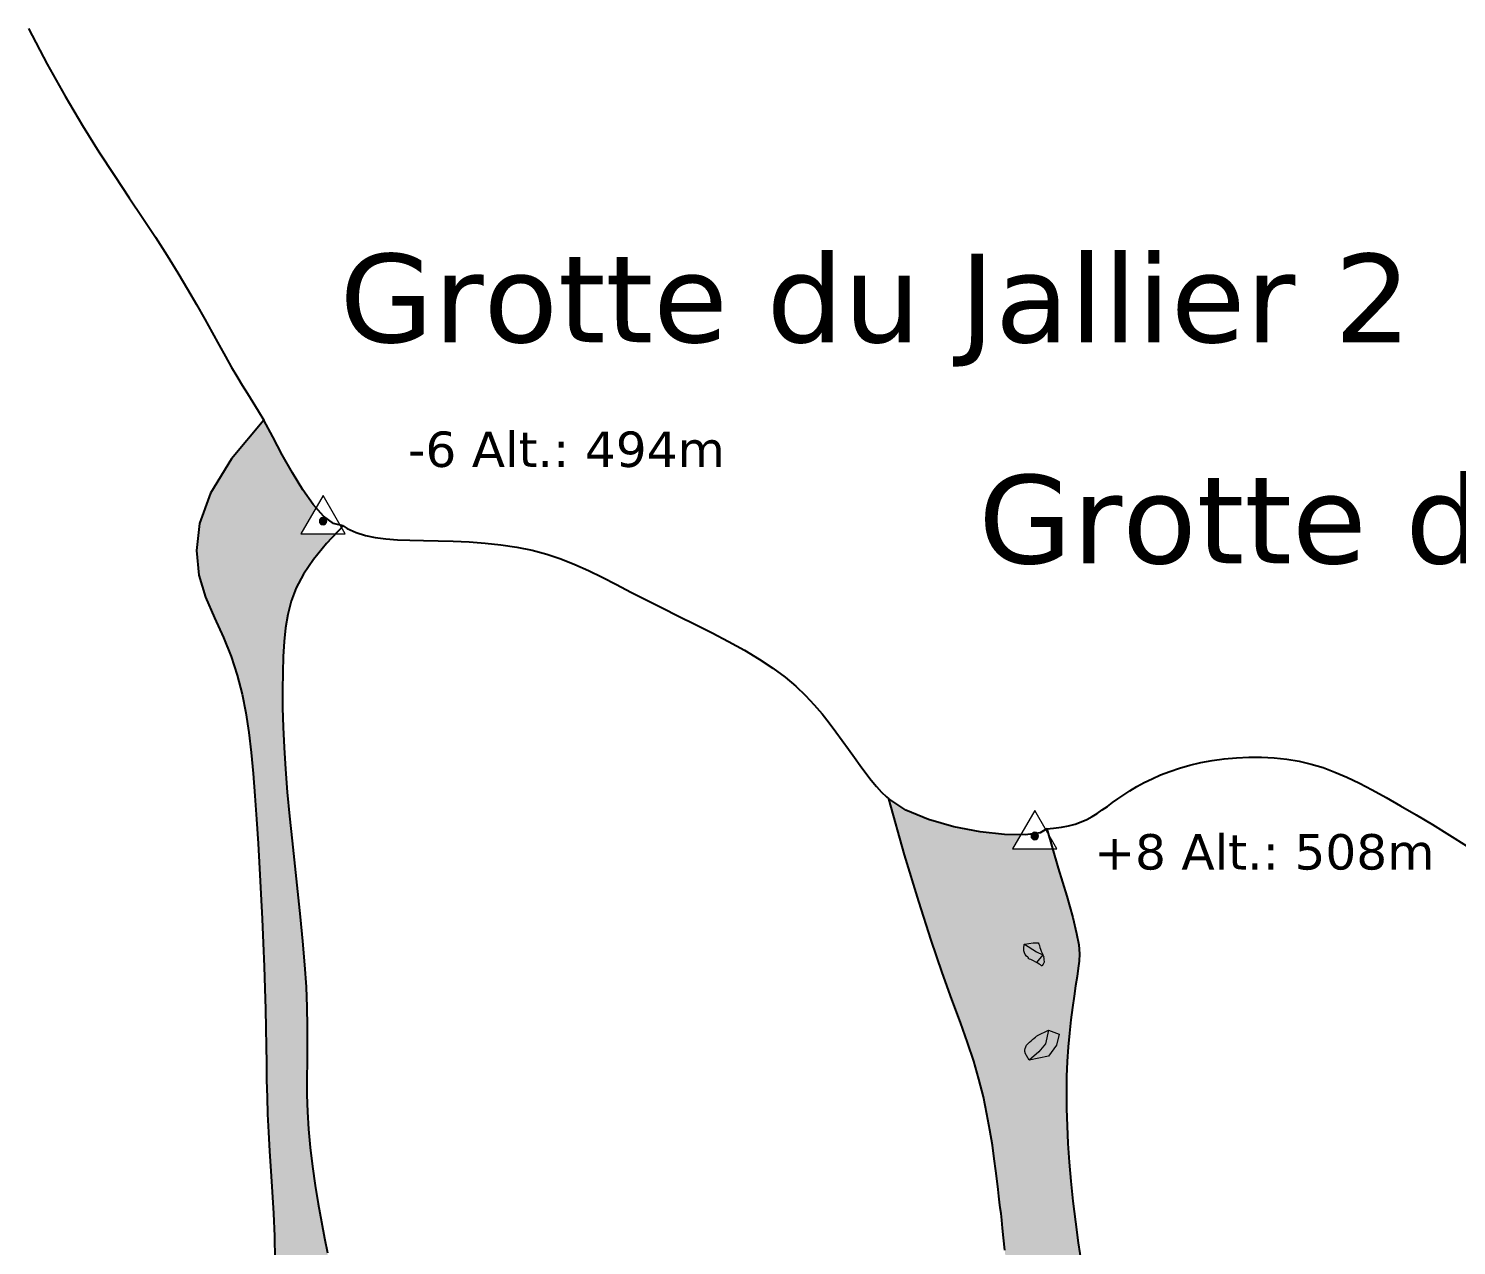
# Model space of a CAD drawing. Header units: metres. Extents: x -231 to 574, y -201 to 398.
# Drawn here: x 481.48 to 529.85, y 260.62 to 301.86 of the extents above; entities that cross this region are included whole.
import ezdxf

# ---------------------------------------------------------------- set-up
doc = ezdxf.new("R2010")
doc.units = ezdxf.units.M
doc.header["$MEASUREMENT"] = 0
for name, color, linetype in [('Blocs - Actifs', 170, 'Continuous'), ('Topo Dessin - Divers', 92, 'Continuous'), ('Topo Dessin - Entrées', 224, 'Continuous'), ('Topo Dessin - Fond', 254, 'Continuous'), ('Topo Dessin - Galeries', 10, 'Continuous'), ('Topo Dessin - Légendes Grosses', 176, 'Continuous'), ('Topo Dessin - Puits', 36, 'Continuous'), ('Topo Dessin - Spéléothèmes', 26, 'Continuous')]:
    doc.layers.add(name, color=color, linetype=linetype)
doc.linetypes.add('RESSAUT_1-', pattern='A,0.5,[137,SpeleoPuits.shx,S=1,R=0,X=0,Y=0],0.5', length=1)

# ---------------------------------------------------------------- blocks, each defined once
blk = doc.blocks.new('Station topo')
at = {"layer": 'Topo Dessin - Divers'}
h = blk.add_hatch(color=256, dxfattribs=at)
h.dxf.hatch_style = 2
edge = h.paths.add_edge_path()
edge.add_spline(control_points=[(0.25, -0.001), (0.25, -0.138), (0.138, -0.251), (0, -0.251), (-0.138, -0.251), (-0.25, -0.138), (-0.25, -0.001), (-0.25, 0.138), (-0.138, 0.25), (0, 0.25), (0.138, 0.25), (0.25, 0.138), (0.25, -0.001)], knot_values=[0, 0, 0, 0, 1, 1, 1, 2, 2, 2, 3, 3, 3, 4, 4, 4, 4], degree=3, periodic=0)
at = {"layer": 'Topo Dessin - Divers', "lineweight": 5}
blk.add_lwpolyline([(-1.5, -0.867), (1.5, -0.867), (0, 1.733), (-1.5, -0.867)], dxfattribs=at)
blk.add_open_spline([(0.25, -0.001), (0.25, -0.138), (0.138, -0.251), (0, -0.251), (-0.138, -0.251), (-0.25, -0.138), (-0.25, -0.001), (-0.25, 0.138), (-0.138, 0.25), (0, 0.25), (0.138, 0.25), (0.25, 0.138), (0.25, -0.001)], degree=3, knots=[0, 0, 0, 0, 1, 1, 1, 2, 2, 2, 3, 3, 3, 4, 4, 4, 4], dxfattribs=at)
blk = doc.blocks.new('block 524')
at = {"layer": 'Topo Dessin - Spéléothèmes'}
h = blk.add_hatch(color=255, dxfattribs=at)
h.dxf.hatch_style = 2
edge = h.paths.add_edge_path()
edge.add_spline(control_points=[(-0.95, 0.96), (-0.95, 0.96), (-1.17, 0.11), (-0.74, -0.21), (-0.31, -0.54), (-0.81, -0.46), (-0.31, -0.54), (0.44, -0.96), (0.76, -1.18), (0.76, -1.18), (0.76, -1.18), (1.08, -0.96), (0.97, -0.54), (0.87, -0.11), (1.08, -0.54), (0.87, -0.11), (0.65, 0.32), (0.44, 1.07), (0.44, 1.07), (0.44, 1.07), (-0.1, 1.07), (-0.1, 1.07), (-0.1, 1.07), (-0.95, 0.96), (-0.95, 0.96)], knot_values=[0, 0, 0, 0, 1, 1, 1, 2, 2, 2, 3, 3, 3, 4, 4, 4, 5, 5, 5, 6, 6, 6, 7, 7, 7, 8, 8, 8, 8], degree=3, periodic=0)
at = {"layer": 'Topo Dessin - Spéléothèmes', "lineweight": 5}
for points in [[(-0.95, 0.96), (0.23, 0.21), (0.87, -0.11)], [(0.87, -0.11), (0.23, -0.86)]]:
    blk.add_lwpolyline(points, dxfattribs=at)
at = {"layer": 'Topo Dessin - Spéléothèmes', "lineweight": 9}
blk.add_open_spline([(-0.95, 0.96), (-0.95, 0.96), (-1.17, 0.11), (-0.74, -0.21), (-0.31, -0.54), (-0.81, -0.46), (-0.31, -0.54), (0.44, -0.96), (0.76, -1.18), (0.76, -1.18), (0.76, -1.18), (1.08, -0.96), (0.97, -0.54), (0.87, -0.11), (1.08, -0.54), (0.87, -0.11), (0.65, 0.32), (0.44, 1.07), (0.44, 1.07), (0.44, 1.07), (-0.1, 1.07), (-0.1, 1.07), (-0.1, 1.07), (-0.95, 0.96), (-0.95, 0.96)], degree=3, knots=[0, 0, 0, 0, 1, 1, 1, 2, 2, 2, 3, 3, 3, 4, 4, 4, 5, 5, 5, 6, 6, 6, 7, 7, 7, 8, 8, 8, 8], dxfattribs=at)
blk = doc.blocks.new('block 527')
at = {"layer": 'Topo Dessin - Spéléothèmes'}
h = blk.add_hatch(color=255, dxfattribs=at)
h.dxf.hatch_style = 2
edge = h.paths.add_edge_path()
edge.add_spline(control_points=[(-0.3, 0.8), (-0.3, 0.8), (-0.73, 0.48), (-1.05, 0.16), (-1.37, -0.17), (-1.26, -0.59), (-1.26, -0.59), (-1.26, -0.59), (-0.94, -1.13), (-0.94, -1.13), (-0.94, -1.13), (0.56, -0.81), (0.56, -0.81), (0.56, -0.81), (1.2, 0.05), (1.2, 0.05), (1.2, 0.05), (1.41, 0.91), (1.41, 0.91), (1.41, 0.91), (0.56, 1.23), (0.56, 1.23), (0.56, 1.23), (-0.3, 0.8), (-0.3, 0.8)], knot_values=[0, 0, 0, 0, 1, 1, 1, 2, 2, 2, 3, 3, 3, 4, 4, 4, 5, 5, 5, 6, 6, 6, 7, 7, 7, 8, 8, 8, 8], degree=3, periodic=0)
at = {"layer": 'Topo Dessin - Spéléothèmes', "lineweight": 5}
blk.add_lwpolyline([(0.56, 1.23), (0.34, 0.16), (-0.19, -0.49), (-0.94, -1.13)], dxfattribs=at)
at = {"layer": 'Topo Dessin - Spéléothèmes', "lineweight": 9}
blk.add_open_spline([(-0.3, 0.8), (-0.3, 0.8), (-0.73, 0.48), (-1.05, 0.16), (-1.37, -0.17), (-1.26, -0.59), (-1.26, -0.59), (-1.26, -0.59), (-0.94, -1.13), (-0.94, -1.13), (-0.94, -1.13), (0.56, -0.81), (0.56, -0.81), (0.56, -0.81), (1.2, 0.05), (1.2, 0.05), (1.2, 0.05), (1.41, 0.91), (1.41, 0.91), (1.41, 0.91), (0.56, 1.23), (0.56, 1.23), (0.56, 1.23), (-0.3, 0.8), (-0.3, 0.8)], degree=3, knots=[0, 0, 0, 0, 1, 1, 1, 2, 2, 2, 3, 3, 3, 4, 4, 4, 5, 5, 5, 6, 6, 6, 7, 7, 7, 8, 8, 8, 8], dxfattribs=at)

msp = doc.modelspace()

# ---------------------------------------------------------------- hatches: boundary and pattern name
at = {"layer": 'Topo Dessin - Fond'}
h = msp.add_hatch(color=256, dxfattribs=at)
h.dxf.hatch_style = 1
h.paths.add_polyline_path([(491.67, 256.58), (491.736, 257.136), (491.791, 257.618), (491.832, 258.009), (491.859, 258.325), (491.871, 258.589), (491.867, 258.824), (491.847, 259.053), (491.811, 259.3), (491.758, 259.586), (491.689, 259.936), (491.603, 260.366), (491.505, 260.868), (491.4, 261.427), (491.294, 262.028), (491.192, 262.657), (491.099, 263.298), (491.021, 263.936), (490.962, 264.558), (490.927, 265.153), (490.91, 265.727), (490.907, 266.292), (490.911, 266.86), (490.916, 267.441), (490.916, 268.049), (490.905, 268.693), (490.877, 269.386), (490.827, 270.134), (490.76, 270.93), (490.678, 271.76), (490.589, 272.612), (490.495, 273.473), (490.403, 274.331), (490.316, 275.173), (490.24, 275.986), (490.179, 276.759), (490.133, 277.493), (490.102, 278.186), (490.084, 278.84), (490.08, 279.457), (490.088, 280.036), (490.108, 280.578), (490.14, 281.084), (490.186, 281.558), (490.258, 282.01), (490.372, 282.454), (490.545, 282.903), (490.792, 283.37), (491.128, 283.869), (491.57, 284.412), (491.871, 284.734), (490.704, 284.734), (491.202, 285.598), (491.129, 285.702), (491.031, 285.846), (490.93, 286), (490.827, 286.159), (490.723, 286.323), (490.618, 286.491), (490.512, 286.66), (490.401, 286.839), (490.283, 287.036), (490.154, 287.26), (490.009, 287.518), (489.846, 287.82), (489.659, 288.174), (489.447, 288.589), (488.351, 287.278), (487.647, 286.118), (487.273, 285.087), (487.162, 284.169), (487.251, 283.343), (487.476, 282.59), (487.773, 281.892), (488.077, 281.229), (488.336, 280.584), (488.545, 279.947), (488.711, 279.31), (488.841, 278.667), (488.943, 278.008), (489.022, 277.326), (489.087, 276.613), (489.144, 275.862), (489.198, 275.068), (489.251, 274.241), (489.301, 273.394), (489.347, 272.54), (489.39, 271.693), (489.427, 270.866), (489.459, 270.071), (489.484, 269.324), (489.501, 268.632), (489.514, 267.987), (489.524, 267.379), (489.533, 266.794), (489.543, 266.222), (489.558, 265.65), (489.578, 265.066), (489.607, 264.459), (489.645, 263.818), (489.689, 263.144), (489.734, 262.437), (489.775, 261.7), (489.807, 260.934), (489.825, 260.141), (489.824, 259.322), (489.8, 258.479), (489.75, 257.615), (489.677, 256.737), (489.588, 255.856), (489.49, 254.979), (489.389, 254.115), (489.29, 253.275), (489.202, 252.466), (489.129, 251.697), (489.077, 250.975), (489.048, 250.288), (489.044, 249.622), (489.066, 248.964), (489.115, 248.299), (489.192, 247.612), (489.299, 246.891), (489.437, 246.121), (489.605, 245.29), (489.797, 244.405), (490.003, 243.474), (490.215, 242.506), (490.423, 241.51), (490.62, 240.494), (490.795, 239.467), (490.94, 238.437), (491.05, 237.414), (491.127, 236.405), (491.181, 235.418), (491.217, 234.46), (491.243, 233.538), (493.15, 233.592), (493.031, 234.121), (492.859, 234.936), (492.687, 235.807), (492.518, 236.725), (492.356, 237.683), (492.204, 238.674), (492.064, 239.688), (491.936, 240.714), (491.821, 241.74), (491.716, 242.754), (491.621, 243.745), (491.536, 244.7), (491.459, 245.607), (491.39, 246.456), (491.329, 247.234), (491.274, 247.944), (491.227, 248.585), (491.186, 249.161), (491.151, 249.672), (491.123, 250.121), (491.101, 250.509), (491.084, 250.838), (491.074, 251.114), (491.07, 251.351), (491.073, 251.569), (491.084, 251.786), (491.104, 252.023), (491.134, 252.297), (491.174, 252.629), (491.226, 253.036), (491.289, 253.53), (491.361, 254.096), (491.438, 254.707), (491.517, 255.341), (491.596, 255.973)])
h.paths.add_polyline_path([(506.573, 225.949), (507.104, 226.297), (507.667, 226.658), (508.245, 227.035), (508.819, 227.432), (509.373, 227.852), (509.888, 228.299), (510.347, 228.776), (510.736, 229.285), (511.056, 229.823), (511.313, 230.387), (511.511, 230.971), (511.656, 231.571), (511.752, 232.184), (511.805, 232.804), (511.82, 233.427), (511.802, 234.05), (511.759, 234.67), (511.698, 235.284), (511.628, 235.892), (511.554, 236.489), (511.487, 237.075), (511.432, 237.647), (511.399, 238.202), (511.392, 238.74), (511.411, 239.261), (511.453, 239.766), (511.514, 240.257), (511.593, 240.735), (511.687, 241.201), (511.792, 241.656), (511.905, 242.102), (512.025, 242.54), (512.151, 242.971), (512.284, 243.397), (512.425, 243.817), (512.574, 244.234), (512.731, 244.649), (512.897, 245.061), (513.074, 245.474), (513.261, 245.887), (513.463, 246.304), (513.683, 246.726), (513.928, 247.157), (514.2, 247.598), (514.505, 248.054), (514.846, 248.525), (515.229, 249.016), (515.653, 249.525), (516.11, 250.047), (516.585, 250.573), (517.064, 251.092), (517.534, 251.597), (517.98, 252.077), (518.39, 252.524), (518.75, 252.929), (519.049, 253.285), (519.285, 253.595), (519.463, 253.866), (519.584, 254.103), (519.65, 254.313), (519.664, 254.501), (519.629, 254.673), (519.547, 254.836), (519.421, 254.995), (519.258, 255.161), (519.067, 255.344), (518.855, 255.556), (518.63, 255.807), (518.4, 256.107), (518.174, 256.467), (517.959, 256.899), (517.761, 257.408), (517.582, 257.985), (517.421, 258.617), (517.277, 259.29), (517.149, 259.991), (517.037, 260.705), (516.94, 261.419), (516.857, 262.121), (516.787, 262.797), (516.731, 263.448), (516.688, 264.074), (516.658, 264.675), (516.641, 265.253), (516.636, 265.808), (516.644, 266.342), (516.665, 266.856), (516.697, 267.348), (516.739, 267.818), (516.788, 268.263), (516.841, 268.68), (516.896, 269.066), (516.949, 269.419), (516.998, 269.736), (517.04, 270.014), (517.071, 270.258), (517.08, 270.506), (517.055, 270.804), (516.983, 271.198), (516.852, 271.733), (516.649, 272.455), (516.363, 273.41), (516.172, 274.064), (514.814, 274.064), (515.081, 274.527), (515.034, 274.527), (514.915, 274.531), (514.788, 274.538), (514.651, 274.548), (514.504, 274.56), (514.346, 274.575), (514.179, 274.592), (514.006, 274.611), (513.829, 274.632), (513.651, 274.656), (513.475, 274.681), (513.303, 274.709), (513.138, 274.738), (512.982, 274.769), (512.833, 274.802), (512.689, 274.837), (512.549, 274.875), (512.409, 274.916), (512.268, 274.96), (512.124, 275.008), (511.975, 275.059), (511.819, 275.115), (511.656, 275.177), (511.489, 275.246), (511.317, 275.324), (511.143, 275.412), (510.967, 275.512), (510.792, 275.626), (510.617, 275.754), (511.155, 273.862), (511.634, 272.279), (512.059, 270.963), (512.433, 269.87), (512.76, 268.957), (513.044, 268.181), (513.288, 267.499), (513.497, 266.868), (513.674, 266.253), (513.823, 265.653), (513.946, 265.076), (514.047, 264.529), (514.128, 264.021), (514.193, 263.559), (514.245, 263.151), (514.287, 262.804), (514.321, 262.521), (514.35, 262.289), (514.375, 262.088), (514.398, 261.898), (514.422, 261.701), (514.447, 261.478), (514.475, 261.209), (514.509, 260.876), (514.549, 260.465), (514.598, 259.988), (514.655, 259.464), (514.723, 258.911), (514.801, 258.345), (514.891, 257.785), (514.994, 257.249), (515.11, 256.756), (515.24, 256.316), (515.374, 255.924), (515.504, 255.565), (515.619, 255.227), (515.71, 254.897), (515.768, 254.561), (515.781, 254.207), (515.742, 253.821), (515.642, 253.393), (515.487, 252.929), (515.285, 252.437), (515.042, 251.924), (514.767, 251.398), (514.467, 250.868), (514.15, 250.342), (513.824, 249.827), (513.495, 249.33), (513.169, 248.85), (512.85, 248.383), (512.544, 247.927), (512.255, 247.479), (511.987, 247.035), (511.746, 246.592), (511.537, 246.148), (511.361, 245.699), (511.213, 245.245), (511.087, 244.785), (510.974, 244.319), (510.867, 243.845), (510.76, 243.363), (510.643, 242.872), (510.511, 242.372), (510.357, 241.862), (510.19, 241.342), (510.02, 240.813), (509.855, 240.275), (509.706, 239.729), (509.584, 239.174), (509.496, 238.611), (509.455, 238.041), (509.465, 237.464), (509.519, 236.883), (509.604, 236.301), (509.709, 235.721), (509.821, 235.146), (509.928, 234.579), (510.019, 234.023), (510.082, 233.482), (510.106, 232.958), (510.086, 232.452), (510.021, 231.965), (509.908, 231.499), (509.743, 231.053), (509.525, 230.63), (509.251, 230.23), (508.919, 229.854), (508.527, 229.502), (508.087, 229.174), (507.611, 228.867), (507.113, 228.579), (506.605, 228.309), (506.1, 228.054), (505.611, 227.813), (505.152, 227.584), (504.732, 227.365), (504.349, 227.157), (503.999, 226.959), (503.678, 226.773), (503.381, 226.599), (503.103, 226.436), (502.84, 226.286), (502.589, 226.149), (502.343, 226.025), (502.1, 225.916), (501.858, 225.823), (501.613, 225.748), (501.361, 225.691), (501.101, 225.655), (500.829, 225.64), (500.542, 225.649), (500.238, 225.682), (499.917, 225.741), (499.748, 225.784), (499.852, 223.723), (499.992, 223.741), (500.369, 223.76), (500.755, 223.752), (501.144, 223.721), (501.532, 223.674), (501.916, 223.623), (502.291, 223.576), (502.654, 223.544), (503.001, 223.536), (503.328, 223.562), (503.632, 223.632), (503.911, 223.754), (504.174, 223.923), (504.434, 224.135), (504.702, 224.382), (504.99, 224.659), (505.31, 224.96), (505.673, 225.279), (506.092, 225.611)])

# ---------------------------------------------------------------- linework, layer by layer
at = {"layer": 'Topo Dessin - Galeries'}
for points in [[(481.478, 301.863), (482.113, 300.656), (482.723, 299.567), (483.307, 298.582), (483.863, 297.69), (484.39, 296.877), (484.886, 296.131), (485.349, 295.44), (485.779, 294.79), (486.173, 294.172), (486.534, 293.585), (486.865, 293.029), (487.168, 292.505), (487.445, 292.014), (487.699, 291.557), (487.932, 291.136), (488.147, 290.752), (488.347, 290.402), (488.535, 290.082), (488.716, 289.78), (488.893, 289.49), (489.071, 289.201), (489.253, 288.905), (489.444, 288.594), (489.447, 288.589)], [(489.447, 288.589), (488.351, 287.278), (487.647, 286.118), (487.273, 285.087), (487.162, 284.169), (487.251, 283.343), (487.476, 282.59), (487.773, 281.892), (488.077, 281.229), (488.336, 280.584), (488.545, 279.947), (488.711, 279.31), (488.841, 278.667), (488.943, 278.008), (489.022, 277.326), (489.087, 276.613), (489.144, 275.862), (489.198, 275.068), (489.251, 274.241), (489.301, 273.394), (489.347, 272.54), (489.39, 271.693), (489.427, 270.866), (489.459, 270.071), (489.484, 269.324), (489.501, 268.632), (489.514, 267.987), (489.524, 267.379), (489.533, 266.794), (489.543, 266.222), (489.558, 265.65), (489.578, 265.066), (489.607, 264.459), (489.645, 263.818), (489.689, 263.144), (489.734, 262.437), (489.775, 261.7), (489.807, 260.934), (489.825, 260.141)], [(492.133, 285.014), (491.57, 284.412), (491.128, 283.869), (490.792, 283.37), (490.545, 282.903), (490.372, 282.454), (490.258, 282.01), (490.186, 281.558), (490.14, 281.084), (490.108, 280.578), (490.088, 280.036), (490.08, 279.457), (490.084, 278.84), (490.102, 278.186), (490.133, 277.493), (490.179, 276.759), (490.24, 275.986), (490.316, 275.173), (490.403, 274.331), (490.495, 273.473), (490.589, 272.612), (490.678, 271.76), (490.76, 270.93), (490.827, 270.134), (490.877, 269.386), (490.905, 268.693), (490.916, 268.049), (490.916, 267.441), (490.911, 266.86), (490.907, 266.292), (490.91, 265.727), (490.927, 265.153), (490.962, 264.558), (491.021, 263.936), (491.099, 263.298), (491.192, 262.657), (491.294, 262.028), (491.4, 261.427), (491.505, 260.868), (491.603, 260.366)], [(492.133, 285.014), (492.275, 284.92), (492.574, 284.782), (492.888, 284.682), (493.223, 284.613), (493.583, 284.567), (493.972, 284.54), (494.396, 284.524), (494.858, 284.512), (495.351, 284.501), (495.868, 284.486), (496.401, 284.462), (496.941, 284.424), (497.482, 284.369), (498.016, 284.292), (498.534, 284.187), (499.03, 284.053), (499.51, 283.891), (499.98, 283.703), (500.445, 283.494), (500.914, 283.266), (501.391, 283.022), (501.884, 282.766), (502.399, 282.501), (502.94, 282.23), (503.5, 281.952), (504.069, 281.67), (504.636, 281.382), (505.192, 281.09), (505.727, 280.793), (506.23, 280.492), (506.692, 280.187), (507.105, 279.88), (507.473, 279.57), (507.8, 279.258), (508.094, 278.947), (508.36, 278.638), (508.602, 278.331), (508.829, 278.027), (509.044, 277.729), (509.252, 277.436), (509.455, 277.153), (509.653, 276.883), (509.843, 276.627), (510.028, 276.39), (510.205, 276.175), (510.376, 275.984), (510.539, 275.821), (510.617, 275.754)], [(515.973, 274.744), (516.204, 274.759), (516.468, 274.793), (516.709, 274.841), (516.931, 274.902), (517.137, 274.976), (517.329, 275.062), (517.51, 275.158), (517.684, 275.265), (517.854, 275.38), (518.025, 275.502), (518.201, 275.63), (518.384, 275.762), (518.58, 275.897), (518.791, 276.034), (519.021, 276.171), (519.271, 276.307), (519.541, 276.439), (519.83, 276.566), (520.14, 276.686), (520.469, 276.797), (520.818, 276.897), (521.187, 276.984), (521.575, 277.056), (521.98, 277.112), (522.396, 277.151), (522.821, 277.171), (523.249, 277.17), (523.678, 277.148), (524.104, 277.102), (524.521, 277.032), (524.928, 276.936), (525.33, 276.814), (525.732, 276.665), (526.141, 276.49), (526.562, 276.289), (527.001, 276.06), (527.465, 275.805), (527.96, 275.523), (528.488, 275.214), (529.044, 274.882), (529.615, 274.53), (530.193, 274.162)], [(514.549, 260.465), (514.509, 260.876), (514.475, 261.209), (514.447, 261.478), (514.422, 261.701), (514.398, 261.898), (514.375, 262.088), (514.35, 262.289), (514.321, 262.521), (514.287, 262.804), (514.245, 263.151), (514.193, 263.559), (514.128, 264.021), (514.047, 264.529), (513.946, 265.076), (513.823, 265.653), (513.674, 266.253), (513.497, 266.868), (513.288, 267.499), (513.044, 268.181), (512.76, 268.957), (512.433, 269.87), (512.059, 270.963), (511.634, 272.279), (511.155, 273.862), (510.617, 275.754)], [(515.973, 274.744), (516.363, 273.41), (516.649, 272.455), (516.852, 271.733), (516.983, 271.198), (517.055, 270.804), (517.08, 270.506), (517.071, 270.258), (517.04, 270.014), (516.998, 269.736), (516.949, 269.419), (516.896, 269.066), (516.841, 268.68), (516.788, 268.263), (516.739, 267.818), (516.697, 267.348), (516.665, 266.856), (516.644, 266.342), (516.636, 265.808), (516.641, 265.253), (516.658, 264.675), (516.688, 264.074), (516.731, 263.448), (516.787, 262.797), (516.857, 262.121), (516.94, 261.419), (517.037, 260.705), (517.149, 259.991)]]:
    msp.add_lwpolyline(points, dxfattribs=at)
at = {"layer": 'Topo Dessin - Puits', "linetype": 'RESSAUT_1-', "ltscale": 0.5}
for points in [[(492.133, 285.014), (491.814, 285.084), (491.475, 285.334), (491.125, 285.728), (490.77, 286.23), (490.418, 286.804), (490.075, 287.413), (489.749, 288.021), (489.445, 288.591)], [(515.973, 274.744), (515.752, 274.6), (515.25, 274.536), (514.545, 274.55), (513.711, 274.642), (512.826, 274.81), (511.964, 275.052), (511.202, 275.368), (510.617, 275.754)]]:
    msp.add_lwpolyline(points, dxfattribs=at)

# ---------------------------------------------------------------- block references
at = {"xscale": 0.5, "yscale": 0.5, "zscale": 0.5}
for p in [(491.454, 285.167), (515.564, 274.497)]:
    msp.add_blockref('Station topo', p, dxfattribs=at)
at = {"layer": 'Blocs - Actifs'}
for name, p, xscale, yscale, zscale in [('block 524', (515.542, 270.503), 0.344675113420743, 0.344675113420743, 0.344675113420743), ('block 527', (515.784, 267.389), 0.4312147350767711, 0.4312147350767711, 0.4312147350767711)]:
    msp.add_blockref(name, p, dxfattribs=dict(at, xscale=xscale, yscale=yscale, zscale=zscale))

# ---------------------------------------------------------------- texts
at = {"layer": 'Topo Dessin - Entrées', "char_height": 1.5, "attachment_point": 1}
for s, insert in [('\\pxqc;{\\fVerdana|b0|i0|c0|p34;\\H0.8x;-6 Alt.: 494m}', (492.38, 288.206)), ('\\pxqc;{\\fVerdana|b0|i0|c0|p34;\\H0.8x;+8 Alt.: 508m}', (516.026, 274.562))]:
    msp.add_mtext_dynamic_manual_height_columns(s, width=14.63837, gutter_width=12.5, heights=[5.208], dxfattribs=dict(at, insert=insert))
at = {"layer": 'Topo Dessin - Légendes Grosses', "linetype": 'Continuous', "char_height": 3, "attachment_point": 1}
for s, insert in [('{\\fVerdana|b0|i0|c0|p34;Grotte du Jallier 2}', (492.013, 294.232)), ('{\\fVerdana|b0|i0|c0|p34;Grotte du Jallier 1}', (513.651, 286.738))]:
    msp.add_mtext_dynamic_manual_height_columns(s, width=65.52464, gutter_width=12.5, heights=[0], dxfattribs=dict(at, insert=insert))

doc.saveas('drawing.dxf')
